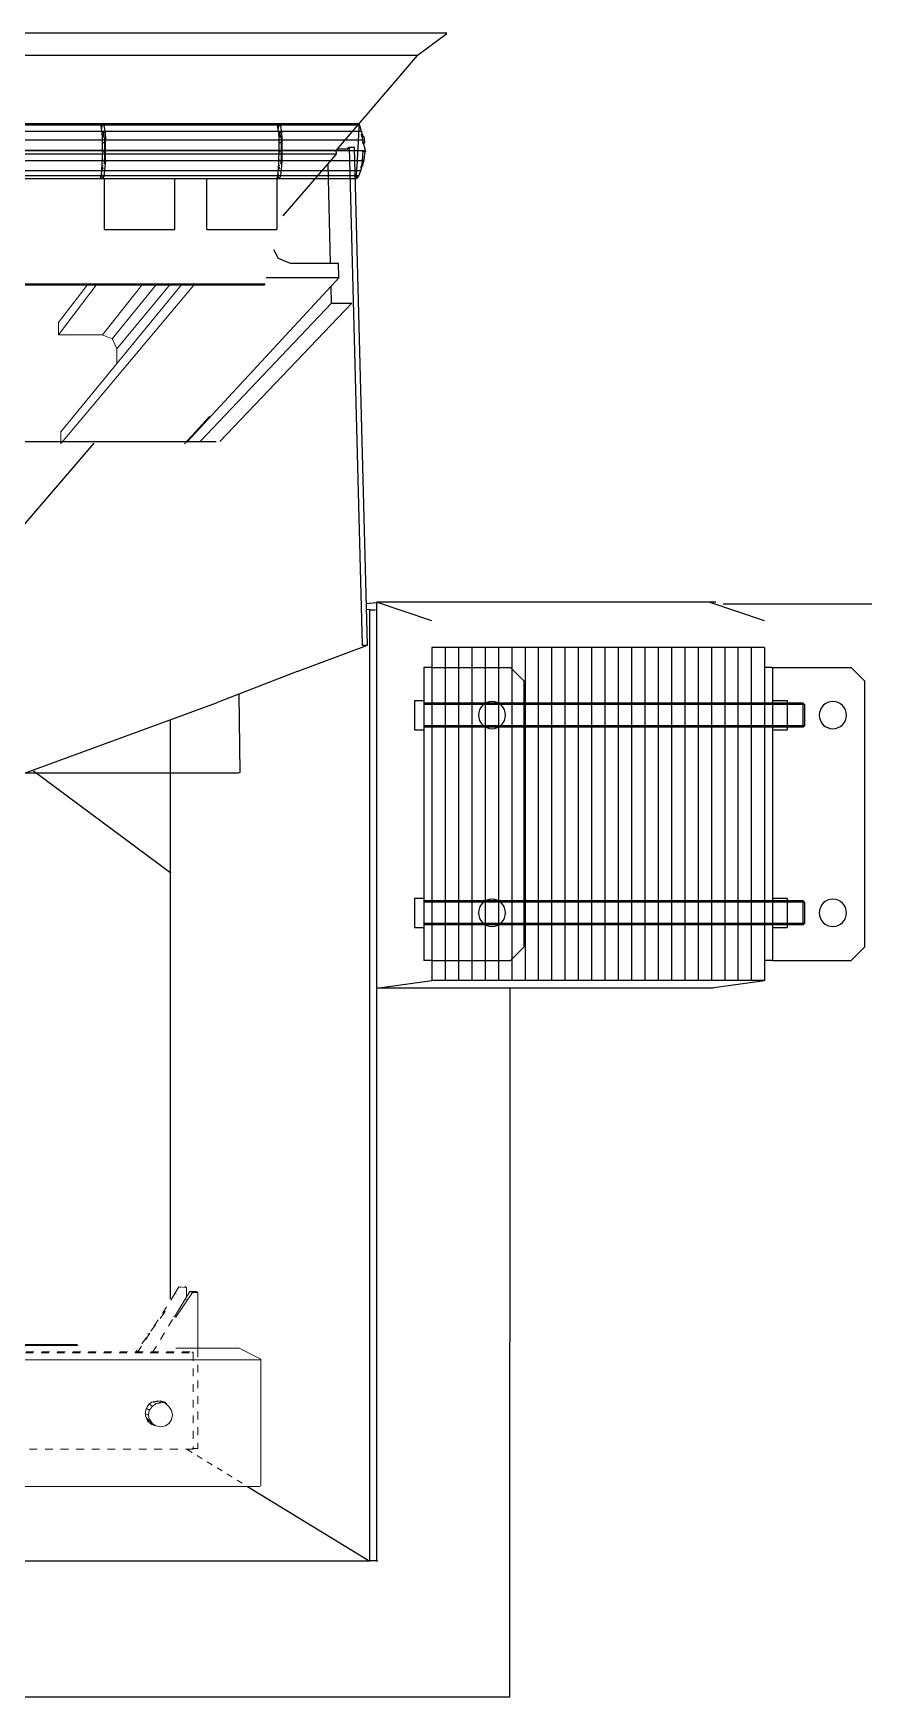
# Model space of a CAD drawing. Header units: millimetres. Extents: x 1089 to 24842, y 175806 to 183667.
# Drawn here: x 10196 to 11015, y 178616 to 180240 of the extents above; entities that cross this region are included whole.
import ezdxf

# ---------------------------------------------------------------- set-up
doc = ezdxf.new("R2010")
doc.units = ezdxf.units.MM
doc.header["$MEASUREMENT"] = 0
doc.linetypes.add('AI9-LTYPE1', pattern=[0.762, 0.381, -0.381])
doc.layers.get('0').update_dxf_attribs({"linetype": 'CONTINUOUS'})
for name, color, linetype in [('8', 8, 'CONTINUOUS'), ('[0]', 255, 'CONTINUOUS'), ('A-ELE2', 3, 'CONTINUOUS'), ('h', 8, 'CONTINUOUS'), ('외형선', 3, 'CONTINUOUS')]:
    doc.layers.add(name, color=color, linetype=linetype)

# ---------------------------------------------------------------- blocks, each defined once
blk = doc.blocks.new('라미네이터범퍼')
at = {"layer": '8'}
for p, q in [((-130, 190.2), (-130, -59.8)), ((-130, 190.2), (120, 190.2)), ((-120, 190.2), (-120, -59.8)), ((-110, 190.2), (-110, -59.8)), ((-100, 190.2), (-100, -59.8)), ((-90, 190.2), (-90, -59.8)), ((-80, 190.2), (-80, -59.8)), ((-70, 190.2), (-70, -59.8)), ((-60, 190.2), (-60, -59.8)), ((-50, 190.2), (-50, -59.8)), ((-40, 190.2), (-40, -59.8)), ((-30, 190.2), (-30, -59.8)), ((-20, 190.2), (-20, -59.8)), ((-10, 190.2), (-10, -59.8)), ((0, 190.2), (0, -59.8)), ((10, 190.2), (10, -59.8)), ((20, 190.2), (20, -59.8)), ((30, 190.2), (30, -59.8)), ((40, 190.2), (40, -59.8)), ((50, 190.2), (50, -59.8)), ((60, 190.2), (60, -59.8)), ((70, 190.2), (70, -59.8)), ((80, 190.2), (80, -59.8)), ((90, 190.2), (90, -59.8)), ((100, 190.2), (100, -59.8)), ((110, 190.2), (110, -59.8)), ((120, 190.2), (120, -59.8)), ((-205, 165.2), (-195, 175.2)), ((-136, 175.2), (-195, 175.2)), ((-136, 175.2), (-130, 175.2)), ((-136, 175.2), (-136, -44.8)), ((-130, 175.2), (-130, -44.8)), ((51, 165.2), (61, 175.2)), ((120, 175.2), (61, 175.2)), ((120, 175.2), (126, 175.2)), ((120, 175.2), (120, -44.8)), ((126, 175.2), (126, -44.8)), ((-205, 165.2), (-205, -34.8)), ((-136, 165.2), (-136, -34.8)), ((51, 165.2), (51, -34.8)), ((-147, 150.5), (-147, 128.5)), ((-136, 150.5), (-147, 150.5)), ((133, 150.5), (126, 150.5)), ((133, 150.5), (133, 128.5)), ((-159, 148.5), (-160, 147.5)), ((-160, 147.5), (-160, 131.5)), ((-159, 148.5), (-147, 148.5)), ((-159, 130.5), (-147, 130.5)), ((-147, 130.5), (126, 130.5)), ((-136, 128.5), (-147, 128.5)), ((133, 128.5), (126, 128.5)), ((-159, 0), (-160, -1)), ((-159, 0), (-147, 0)), ((-147, 2), (-147, -20)), ((-136, 2), (-147, 2)), ((133, 2), (126, 2)), ((133, 2), (133, -20)), ((-160, -1), (-160, -17)), ((-160, -17), (-159, -18)), ((-159, -18), (-147, -18)), ((-136, -20), (-147, -20)), ((133, -20), (126, -20)), ((-195, -44.8), (-205, -34.8)), ((-130, -34.8), (-130, -59.8)), ((61, -44.8), (51, -34.8)), ((120, -34.8), (120, -59.8)), ((-136, -44.8), (-195, -44.8)), ((-136, -44.8), (-130, -44.8)), ((120, -44.8), (61, -44.8)), ((120, -44.8), (126, -44.8)), ((-130, -59.8), (120, -59.8))]:
    blk.add_line(p, q, dxfattribs=at)
blk.add_lwpolyline([(51, 190.2), (120, 190.2)], dxfattribs=at)
for centre in [(-181.3, 139.5), (74.8, 139.5), (-181.3, -9), (74.8, -9)]:
    blk.add_circle(centre, 10.2, dxfattribs=at)
at = {"layer": 'h', "color": 1, "linetype": 'ByBlock'}
for p, q in [((-160, 147.5), (126, 147.5)), ((-159, 130.5), (-159, 148.5)), ((-160, 131.5), (126, 131.5)), ((-159, -18), (-159, 0)), ((-160, -1), (126, -1)), ((-160, -17), (126, -17))]:
    blk.add_line(p, q, dxfattribs=at)
at = {"layer": 'h'}
for p, q in [((-147, 148.5), (126, 148.5)), ((-147, 0), (126, 0)), ((-147, -18), (126, -18))]:
    blk.add_line(p, q, dxfattribs=at)
at = {"layer": '외형선'}
blk.add_line((-160, 131.5), (-159, 130.5), dxfattribs=at)

msp = doc.modelspace()

# ---------------------------------------------------------------- hatches: boundary and pattern name
msp.add_hatch(color=5).paths.add_polyline_path([(10518.8, 180139.4), (10517.2, 180141.8), (10516.3, 180141.8), (10516.7, 180139.4)])

# ---------------------------------------------------------------- linework, layer by layer
at = {"color": 5}
for p, q in [((10096.3, 180152.2), (10512.8, 180152.2)), ((10514.9, 180150.6), (10097.5, 180150.6)), ((10098.3, 180144.9), (10516.5, 180144.9)), ((10262.3, 180150.4), (10261.5, 180152)), ((10263.1, 180144.6), (10262.3, 180150.4)), ((10263.1, 180149.9), (10263.9, 180151.9)), ((10263.1, 180147.3), (10263.5, 180150.1)), ((10263.8, 180136.4), (10263.4, 180145)), ((10263.5, 180150.1), (10265.1, 180150.5)), ((10265.1, 180150.5), (10264.3, 180152.2)), ((10265.9, 180144.8), (10264.3, 180143.2)), ((10264.5, 180142.9), (10266.2, 180144.6)), ((10265.1, 180150.6), (10265.9, 180144.8)), ((10266.2, 180144.6), (10266.6, 180136)), ((10434.7, 180150.4), (10433.9, 180152)), ((10435.5, 180144.6), (10434.7, 180150.4)), ((10435.5, 180149.9), (10436.4, 180151.9)), ((10435.5, 180147.3), (10436, 180150.1)), ((10436.2, 180136.4), (10435.8, 180145)), ((10436, 180150.1), (10437.6, 180150.5)), ((10438.3, 180144.8), (10436.7, 180143.2)), ((10437.6, 180150.5), (10436.8, 180152.2)), ((10437, 180142.9), (10438.6, 180144.6)), ((10437.5, 180150.6), (10438.3, 180144.8)), ((10438.6, 180144.6), (10439, 180136)), ((10514.8, 180150.6), (10512.7, 180152.2)), ((10512.8, 180152.2), (10514.9, 180150.6)), ((10514.8, 180150.2), (10514.8, 180150.6)), ((10514.8, 180150.6), (10516.5, 180144.8)), ((10516.8, 180144.6), (10517.6, 180136)), ((10517.5, 180136.1), (10099.3, 180136.1)), ((10263.9, 180141.8), (10263.1, 180141.8)), ((10263.1, 180139.4), (10264.7, 180139.4)), ((10265.1, 180133.4), (10263.4, 180133.4)), ((10263.7, 180141.7), (10264.5, 180142.9)), ((10264.9, 180141.7), (10263.7, 180141.7)), ((10263.8, 180126.2), (10263.8, 180136.4)), ((10264.7, 180139.4), (10263.9, 180141.8)), ((10264.3, 180143.2), (10264.7, 180142)), ((10265.7, 180138), (10264.9, 180141.7)), ((10265.7, 180138), (10265.7, 180118.8)), ((10266.4, 180136.1), (10266.4, 180115.6)), ((10436.4, 180141.8), (10435.5, 180141.8)), ((10435.5, 180139.4), (10437.2, 180139.4)), ((10437.5, 180133.4), (10435.9, 180133.4)), ((10436.1, 180141.7), (10437, 180142.9)), ((10437.4, 180141.7), (10436.1, 180141.7)), ((10436.2, 180126.2), (10436.2, 180136.4)), ((10437.2, 180139.4), (10436.4, 180141.8)), ((10436.7, 180143.2), (10437.1, 180142)), ((10438.2, 180138), (10437.4, 180141.7)), ((10438.2, 180138), (10438.2, 180118.8)), ((10438.8, 180136.1), (10438.8, 180115.6)), ((10516.3, 180141.8), (10516.7, 180139.4)), ((10517.2, 180141.8), (10516.3, 180141.8)), ((10516.7, 180139.4), (10518.8, 180139.4)), ((10518.8, 180139.4), (10517.2, 180141.8)), ((10517.5, 180133.4), (10519.9, 180133.4)), ((10517.6, 180136), (10520.5, 180125)), ((10520.1, 180133.4), (10519.3, 180139.6)), ((10516.8, 180115.7), (10098.6, 180115.7)), ((10099.5, 180125.8), (10518.1, 180125.8)), ((10263.1, 180106.4), (10263.9, 180125.6)), ((10263.1, 180124.9), (10264.7, 180124.9)), ((10263.1, 180116.3), (10264.7, 180116.3)), ((10265.7, 180118.9), (10265.3, 180112.8)), ((10265.3, 180112.8), (10266.6, 180115.7)), ((10266.6, 180115.7), (10265.7, 180106.7)), ((10435.5, 180106.4), (10436.4, 180125.6)), ((10435.5, 180124.9), (10437.2, 180124.9)), ((10435.5, 180116.3), (10437.2, 180116.3)), ((10438.2, 180118.9), (10437.8, 180112.8)), ((10437.8, 180112.8), (10439, 180115.7)), ((10439, 180115.7), (10438.2, 180106.7)), ((10517.2, 180115.6), (10516, 180106.6)), ((10516.8, 180116.3), (10519.3, 180116.3)), ((10518, 180125.8), (10517.2, 180115.6)), ((10520.1, 180124.9), (10517.2, 180124.9)), ((10517.8, 180111), (10519.4, 180116.8)), ((10520.5, 180125), (10518, 180125.8)), ((10519.4, 180116.8), (10520.2, 180125.3)), ((10095.5, 180098.5), (10511.7, 180098.5)), ((10513.5, 180101.2), (10096.6, 180101.2)), ((10098.2, 180106.4), (10515.5, 180106.4)), ((10262.4, 180101.2), (10261.6, 180098.7)), ((10262.4, 180101.2), (10263.3, 180106.9)), ((10262.4, 180103.1), (10263.3, 180100.7)), ((10264.4, 180111), (10262.8, 180111)), ((10263.1, 180109.1), (10263.5, 180107.8)), ((10264.4, 180109.1), (10263.2, 180109.1)), ((10264.1, 180098.3), (10263.3, 180100.3)), ((10263.8, 180107.7), (10264.6, 180109)), ((10264.9, 180100.7), (10264.1, 180098.3)), ((10265.7, 180106.4), (10264.9, 180100.7)), ((10265.8, 180048.8), (10265.8, 180098.7)), ((10334.3, 180048.8), (10334.3, 180098.7)), ((10365.5, 180048.8), (10365.5, 180098.7)), ((10434.9, 180101.2), (10434.1, 180098.7)), ((10434.1, 180098.7), (10434.1, 180048.8)), ((10434.9, 180101.2), (10435.7, 180106.9)), ((10434.9, 180103.1), (10435.7, 180100.7)), ((10436.9, 180111), (10435.2, 180111)), ((10435.5, 180109.1), (10436, 180107.8)), ((10436.9, 180109.1), (10435.6, 180109.1)), ((10436.5, 180098.3), (10435.7, 180100.3)), ((10436.2, 180107.7), (10437, 180109)), ((10437.4, 180100.7), (10436.5, 180098.3)), ((10438.2, 180106.4), (10437.4, 180100.7)), ((10513.9, 180100.9), (10511.9, 180098.4)), ((10516, 180106.6), (10513.9, 180100.9)), ((10516.2, 180109.1), (10515.7, 180109.1)), ((10517.8, 180111.1), (10516.2, 180109.1)), ((10516.2, 180109.1), (10517.8, 180111.1)), ((10516.2, 180111), (10517.8, 180111)), ((10265.8, 180048.8), (10334.3, 180048.8)), ((10365.5, 180048.8), (10434.1, 180048.8))]:
    msp.add_line(p, q, dxfattribs=at)
msp.add_open_spline([(10514.2, 180150.6), (10514.2, 180149.9), (10511.5, 180098.5), (10511.5, 180099.2)], degree=3, dxfattribs=at)
at = {"layer": '8'}
for p, q in [((10585.4, 179666.6), (10531.3, 179684.9)), ((10910.4, 179666.6), (10856.3, 179684.9)), ((10531.3, 179308), (10585.4, 179315.6)), ((10860.4, 179308), (10531.3, 179308)), ((10856.3, 179308), (10910.4, 179315.6))]:
    msp.add_line(p, q, dxfattribs=at)
at = {"layer": '[0]', "color": 5}
for p, q in [((10600, 180240.3), (7765.3, 180240.3)), ((10570.9, 180218.6), (10600, 180240.1)), ((10571.4, 180218.7), (7794, 180218.7)), ((10492.3, 180126.2), (10571.4, 180218.7)), ((10492.3, 180122.2), (7871.3, 180122.2)), ((7871.8, 180126.2), (10492, 180126.2)), ((10440.1, 180062.1), (10492, 180122)), ((10483.7, 180112.3), (10486, 180015.8)), ((10492.3, 180122.2), (10491.9, 180125.8)), ((10495, 180002), (10346.7, 179841.6)), ((9607.6, 179841.6), (10374.7, 179841.6)), ((10088.8, 179646.1), (10255.6, 179840.1)), ((10454, 179617), (10375, 179586.6)), ((10187.7, 179517.8), (10375, 179586.6)), ((10330.3, 179518.2), (10330.3, 179570.1)), ((10330.5, 179420.2), (10196.4, 179519.9))]:
    msp.add_line(p, q, dxfattribs=at)
at = {"layer": '[0]', "color": 150}
for p, q in [((7941.3, 179995.8), (10422.3, 179995.8)), ((10421.4, 179994.5), (7941.7, 179994.5)), ((10422.3, 179995.8), (10421.4, 179994.5))]:
    msp.add_line(p, q, dxfattribs=at)
at = {"layer": '[0]', "color": 5, "lineweight": 0, "ltscale": 20}
for p, q in [((10220.9, 179957.8), (10248.9, 179994.5)), ((10353, 179994.5), (10223.7, 179840.3)), ((10263.8, 179945.9), (10302.2, 179994.5)), ((10277.7, 179917.5), (10277.7, 179931.8)), ((10343.7, 179839.6), (10368.3, 179866))]:
    msp.add_line(p, q, dxfattribs=at)
at = {"layer": '[0]', "color": 7, "lineweight": 0}
for p, q in [((10514.8, 179932.7), (10515.2, 179933.1)), ((10538.1, 179684.4), (10539.5, 179684.8))]:
    msp.add_line(p, q, dxfattribs=at)
at = {"layer": '[0]', "color": 2}
msp.add_line((10525.3, 179677.8), (10521.3, 179677.3), dxfattribs=at)
at = {"layer": '[0]', "color": 3, "lineweight": 0}
for p, q in [((10335.8, 179009.5), (10334, 179010.3)), ((10352.3, 178952), (10351, 178952.9))]:
    msp.add_line(p, q, dxfattribs=at)
at = {"layer": '[0]', "color": 3, "linetype": 'AI9-LTYPE1', "lineweight": 0}
msp.add_line((10323.3, 178992.9), (10325, 178992), dxfattribs=at)
at = {"layer": '[0]', "color": 3, "linetype": 'AI9-LTYPE1', "lineweight": 0, "ltscale": 20}
for p, q in [((10312.4, 178951.8), (10333.9, 178987.1)), ((10310, 178969.8), (10307.8, 178970.7)), ((9274.1, 178952), (10352.4, 178952)), ((10309.4, 178895.9), (10306.3, 178897.7)), ((10312.7, 178899.8), (10309.6, 178901.6)), ((10316, 178902.5), (10312.9, 178903.8)), ((10321.3, 178904.4), (10318.1, 178904.9)), ((10316, 178880.7), (10308.4, 178884.7)), ((10309.4, 178884), (10312.1, 178881.7)), ((10312.7, 178882.7), (10310, 178886.7))]:
    msp.add_line(p, q, dxfattribs=at)
at = {"layer": '[0]', "color": 5, "lineweight": 0}
for p, q in [((10417.8, 178945.1), (9266.7, 178945.1)), ((9176.8, 178821.3), (10417.8, 178821.3))]:
    msp.add_line(p, q, dxfattribs=at)
at = {"layer": '[0]', "linetype": 'AI9-LTYPE1', "lineweight": 0, "ltscale": 15}
msp.add_line((10346.4, 178857.5), (10405.4, 178821.3), dxfattribs=at)
at = {"layer": '[0]', "color": 5}
for points in [[(10454, 179617), (10522.4, 179642.9), (10509.9, 180128.9), (10504.5, 180128.9), (10502.7, 180127.5), (10504.5, 180128.9), (10517.5, 179642.9), (10522.4, 179642.9)], [(10493, 180127.5), (10503.3, 180127.5), (10503.3, 180127.1), (10504.6, 180128.8)], [(10423.6, 180002), (10494.7, 180002), (10494.3, 180015.4), (10447.3, 180015.4), (10435.7, 180020.4), (10431.2, 180028.9)], [(10359.1, 179841.6), (10487.4, 179976.9), (10487, 179993)], [(10487, 179976.9), (10507.1, 179976.9), (10378.4, 179841.6)], [(10397, 179595.1), (10398, 179518.6), (10396.2, 179517.8), (9179.8, 179517.8)]]:
    msp.add_lwpolyline(points, dxfattribs=at)
at = {"layer": '[0]', "color": 5, "lineweight": 0, "ltscale": 20}
for points in [[(10257.7, 179994.5), (10220.9, 179945.8), (10220.9, 179957.8)], [(10220.9, 179945.9), (10263.4, 179945.9), (10273.2, 179941.9), (10315.7, 179994.5)], [(10340.7, 179994.5), (10223, 179851.2), (10223, 179839.6)], [(10329.1, 179994.5), (10277.7, 179932.3), (10273.2, 179942.2)]]:
    msp.add_lwpolyline(points, dxfattribs=at)
at = {"layer": '[0]', "color": 2}
msp.add_lwpolyline([(10521.4, 179683.7), (10531.2, 179684.6), (10532.5, 179685.1), (10862.9, 179685.1)], dxfattribs=at)
at = {"layer": '[0]', "color": 3, "linetype": 'AI9-LTYPE1', "lineweight": 0, "ltscale": 20}
for points in [[(10324.5, 178991.6), (10295.9, 178952.3), (10297.7, 178951.8), (10333.4, 179008.1)], [(9274.7, 178952.7), (10351.1, 178952.7), (10352.4, 178951.8), (10352.4, 178857.9), (9180.8, 178857.9)], [(10356.7, 178955.4), (10356.7, 178858.4), (10351.7, 178858.4)], [(10326.6, 178901.8), (10324.3, 178904), (10325.2, 178902.7), (10320.3, 178904.9), (10320.7, 178903.6), (10325.2, 178902.7)], [(10328.5, 178882.7), (10331.2, 178886.7), (10332.1, 178891.1), (10331.2, 178895.6), (10328.5, 178899.6), (10325.4, 178902.3), (10325.4, 178902.8), (10323.2, 178903.7), (10321.8, 178904.1), (10321.4, 178904.1), (10321.4, 178904.1), (10320.9, 178904.1), (10320.9, 178904.6), (10321.4, 178904.6), (10324.5, 178903.7), (10323.2, 178903.7), (10323.2, 178903.2), (10323.2, 178904.1), (10325.4, 178902.8), (10325.8, 178901.9), (10326.7, 178901.4), (10327.2, 178900.1)], [(10305.4, 178893.2), (10305.9, 178889.6), (10307.2, 178886.5), (10309, 178884.3), (10308.1, 178884.7), (10308.1, 178884.7), (10309.4, 178887), (10308.6, 178891.4)], [(10306.1, 178888.6), (10315, 178881), (10315, 178880.6), (10315, 178881), (10311.9, 178881.9), (10311.9, 178882.8), (10311, 178882.8), (10310.6, 178882.8), (10313.2, 178881.9), (10313.7, 178881.4), (10312.3, 178882.8), (10315.9, 178880.6), (10320.8, 178879.7), (10325.3, 178880.6), (10328.4, 178882.8)]]:
    msp.add_lwpolyline(points, dxfattribs=at)
at = {"layer": '[0]', "color": 3, "lineweight": 0}
for points in [[(10356.9, 179010.8), (10355.1, 179011.7), (10349.3, 179011.7), (10351.6, 179010.8), (10335.5, 178986.6), (10333.2, 178987.5)], [(10333.4, 179008.1), (10338.3, 179016.2), (10340.1, 179015.7), (10338.3, 179016.2), (10345.9, 179015.7), (10344.1, 179016.6), (10345.9, 179015.7), (10345.9, 179006.8), (10344.6, 179004.6), (10346.8, 179003.7)], [(10333.9, 178987.1), (10349.1, 179011.7), (10351.3, 179010.8), (10356.7, 179010.8), (10356.7, 178955.4)]]:
    msp.add_lwpolyline(points, dxfattribs=at)
at = {"layer": '[0]', "color": 5, "lineweight": 0}
msp.add_lwpolyline([(10418.4, 178821.9), (10418.4, 178945.7), (10397.3, 178956.5), (10335.2, 178956.5)], dxfattribs=at)
at = {"layer": '[0]', "color": 3, "linetype": 'AI9-LTYPE1', "lineweight": 0, "ltscale": 20}
msp.add_lwpolyline([(10320.6, 178903.1), (10316.6, 178904.5), (10314.8, 178904.5), (10317.9, 178904.9), (10314.8, 178904.5), (10311.7, 178903.6), (10309, 178901.3), (10307.2, 178899.1), (10305.9, 178896), (10305.4, 178892.8), (10308.5, 178891.1), (10309.4, 178895.5), (10312.1, 178899.6), (10315.7, 178902.2), (10320.6, 178903.1)], close=True, dxfattribs=at)
at = {"layer": 'A-ELE2'}
for p, q in [((11015, 179682.9), (10869.8, 179682.9)), ((10330.3, 179164.2), (10330.3, 179518.2)), ((10661.5, 178616.1), (10661.9, 179308)), ((10330.3, 179004.6), (10330.3, 179164.2)), ((10524.7, 178748.4), (7828.9, 178748.3)), ((7708.8, 178616.1), (10661.5, 178616.1))]:
    msp.add_line(p, q, dxfattribs=at)
for points in [[(10405.4, 178821.3), (10524.7, 178748.4), (10524.7, 179677.3), (10530.5, 179677.3)], [(10531.3, 179684.4), (10531.3, 178748.7), (10532.2, 178748.3), (10531.3, 178748.7), (10525.5, 178748.7)], [(9281.3, 178959.9), (10238.9, 178959.9), (10239.3, 178959), (9280.6, 178959)]]:
    msp.add_lwpolyline(points, dxfattribs=at)

# ---------------------------------------------------------------- block references
at = {"xscale": -1.3, "yscale": 1.3, "zscale": 1.3}
msp.add_blockref('라미네이터범퍼', (10741.4, 179393.2), dxfattribs=at)

doc.saveas('drawing.dxf')
